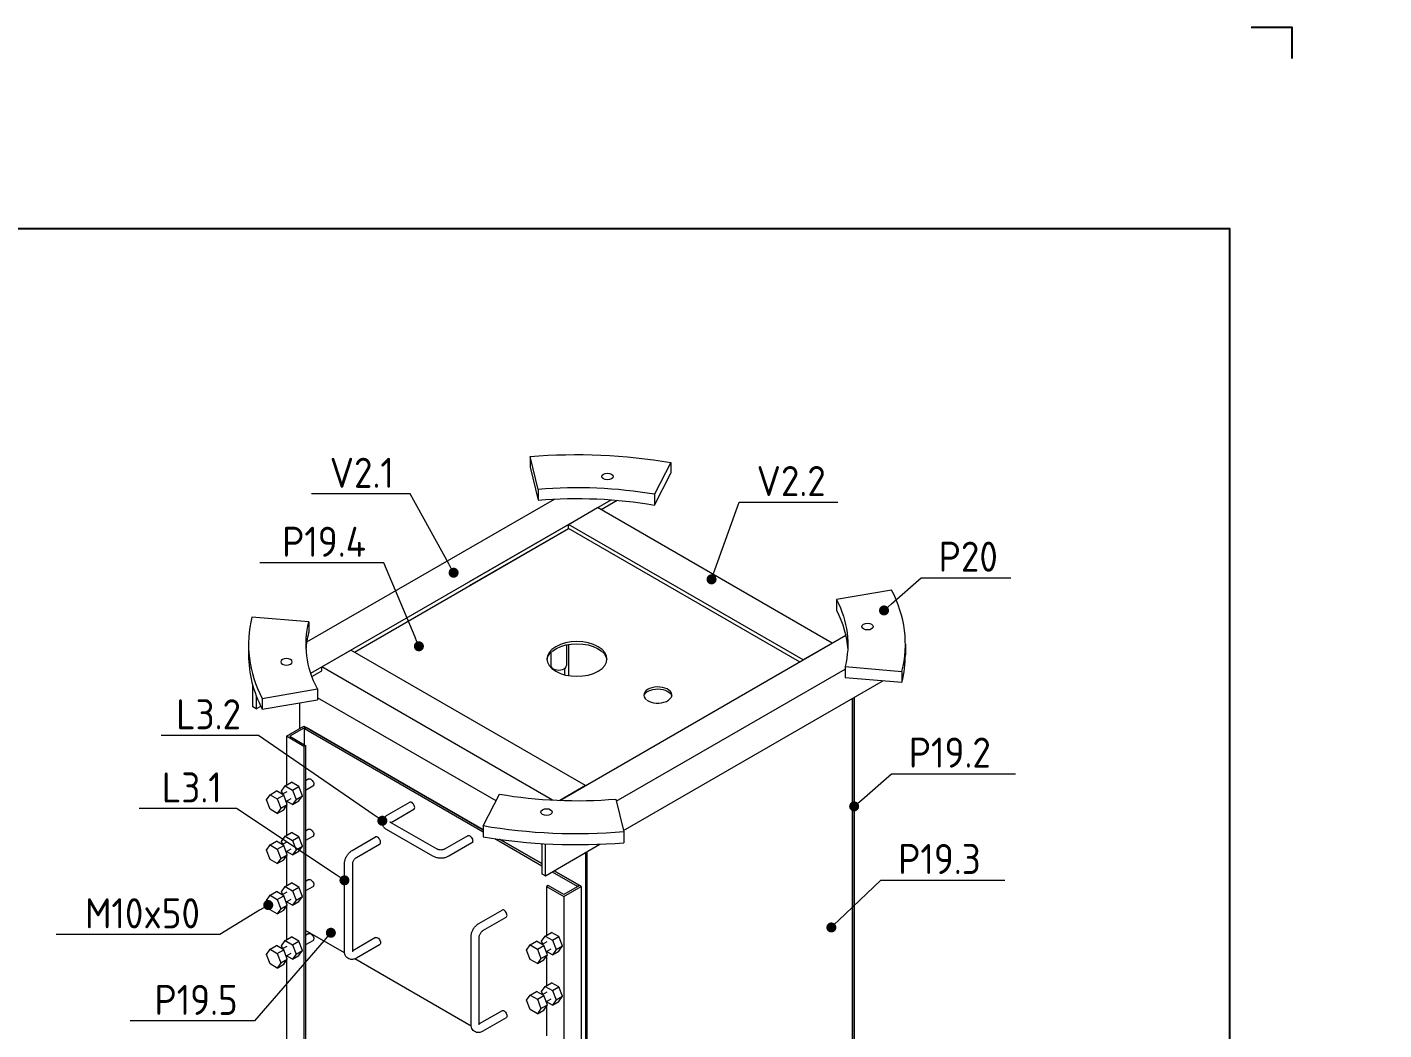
# Model space of a CAD drawing. Header units: millimetres. Extents: x -46397 to 283259, y -8690 to 23983.
# Drawn here: x 198120 to 199474, y 245 to 1245 of the extents above; entities that cross this region are included whole.
import ezdxf
from ezdxf import colors
from ezdxf.entities.mleader import LeaderData, LeaderLine
from ezdxf.math import Vec2, Vec3

# ---------------------------------------------------------------- set-up
doc = ezdxf.new("R2010")
doc.units = ezdxf.units.MM
for name, color, linetype, lineweight in [('Dtext', 255, 'Continuous', 20), ('Net dam Minh', 94, 'Continuous', 18), ('net manh MInh', 160, 'Continuous', 5)]:
    doc.layers.add(name, color=color, linetype=linetype, lineweight=lineweight)
doc.styles.add('Chu va so', font='arial.ttf')
doc.styles.get("Standard").update_dxf_attribs({"font": 'isocp.shx', "width": 0.8})
doc.styles.add('TCVN', font='arial.ttf')

# ---------------------------------------------------------------- blocks, each defined once
blk = doc.blocks.new('_Dot')
at = {"color": 0, "linetype": 'ByBlock', "lineweight": -2}
blk.add_line((-0.5, 0), (-1, 0), dxfattribs=at)
at = {"color": 0, "linetype": 'ByBlock', "const_width": 0.5}
blk.add_lwpolyline([(-0.25, 0, 1), (0.25, 0, 1)], format="xyb", close=True, dxfattribs=at)
blk = doc.blocks.new('drtjhd')
at = {"layer": 'net manh MInh', "color": 2, "extrusion": (4.38941e-17, 0.816497, 0.57735)}
for p, q in [((247324.4, 67879.1, 1.3), (247337.1, 67929.6, 1.3)), ((247337.1, 67929.6, 1.3), (247337.1, 67913.1, 1.3)), ((247120.1, 67920.4, 1.3), (247145.4, 67871.5, 1.3)), ((247120.1, 67920.4, 1.3), (247120.1, 67903.9, 1.3)), ((247145.4, 67855, 1.3), (247120.1, 67903.9, 1.3)), ((247337.1, 67913.1, 1.3), (247324.4, 67862.5, 1.3)), ((247145.4, 67871.5, 1.3), (247145.4, 67855, 1.3)), ((247227.7, 67847.9, 1.3), (247202.6, 67862.3, 1.3)), ((247430.3, 67737.1, 1.3), (247212.1, 67863.1, 1.3)), ((247680.7, 67644.2, 1.3), (247299.6, 67864.2, 1.3)), ((247324.4, 67879.1, 1.3), (247324.4, 67862.5, 1.3)), ((246871.7, 67642.4, 1.3), (247233, 67851, 1.3)), ((247277.7, 67825.2, 1.3), (247233, 67851, 1.3)), ((246916.5, 67616.6, 1.3), (247277.7, 67825.2, 1.3)), ((247674.9, 67595.9, 1.3), (247277.7, 67825.2, 1.3)), ((247277.7, 67819, 1.3), (247277.7, 67825.2, 1.3)), ((246921.8, 67613.5, 1.3), (247277.7, 67819, 1.3)), ((247430.3, 67730.9, 1.3), (247277.7, 67819, 1.3)), ((247607.7, 67628.4, 1.3), (247277.7, 67819, 1.3)), ((246780, 67724.1, 1.3), (246864.9, 67709.5, 1.3)), ((246864.9, 67709.5, 1.3), (246864.9, 67692.9, 1.3)), ((247677.8, 67675, 1.3), (247765.4, 67682.3, 1.3)), ((247677.8, 67675, 1.3), (247677.8, 67658.5, 1.3)), ((247291.4, 67400.1, 1.3), (246850.8, 67654.5, 1.3)), ((246758.9, 67640.6, 1.3), (246758.9, 67624.1, 1.3)), ((246871.7, 67642.4, 1.3), (246916.5, 67616.6, 1.3)), ((247277.7, 67640.3, 1.3), (247277.7, 67592.3, 1.3)), ((247280.9, 67639.7, 1.3), (247280.9, 67607.8, 1.3)), ((247770.6, 67640.6, 1.3), (247770.6, 67624.1, 1.3)), ((247251.8, 67423, 1.3), (247613.1, 67631.5, 1.3)), ((247305, 67627.9, 1.3), (247305, 67607.8, 1.3)), ((247657.8, 67605.7, 1.3), (247613.1, 67631.5, 1.3)), ((246851.7, 67606.1, 1.3), (246764.1, 67598.8, 1.3)), ((246764.1, 67598.8, 1.3), (246764.1, 67582.3, 1.3)), ((246851.7, 67606.1, 1.3), (246851.7, 67589.6, 1.3)), ((247204.3, 67398.8, 1.3), (246851.7, 67602.3, 1.3)), ((247284.1, 67603.1, 1.3), (247284.1, 67593.7, 1.3)), ((247301.8, 67603.1, 1.3), (247301.8, 67601.9, 1.3)), ((247302.5, 67400.6, 1.3), (247657.8, 67605.7, 1.3)), ((247657.8, 67599.5, 1.3), (247657.8, 67605.7, 1.3)), ((247673.1, 67590.7, 1.3), (247657.8, 67599.5, 1.3)), ((246851.7, 67589.6, 1.3), (246764.1, 67582.3, 1.3)), ((247193, 67353.7, 1.3), (246792.8, 67584.7, 1.3)), ((247664.7, 67571.7, 1.3), (247664.7, 67555.2, 1.3)), ((247749.5, 67557.1, 1.3), (247664.7, 67571.7, 1.3)), ((247764.2, 67544.3, 1.3), (247764.2, 67577.7, 1.3)), ((246837.8, 67558.7, 1.3), (246837.8, 66712, 1.3)), ((246840.4, 66710.5, 1.3), (246840.4, 67557.2, 1.3)), ((246840.4, 67557.2, 1.3), (246840.4, 66710.5, 1.3)), ((247389.5, 67399.2, 1.3), (247664.7, 67558.1, 1.3)), ((247749.5, 67540.6, 1.3), (247664.7, 67555.2, 1.3)), ((247691.8, 67510.7, 1.3), (247691.8, 67550.5, 1.3)), ((247749.5, 67557.1, 1.3), (247749.5, 67540.6, 1.3)), ((247758.8, 67561.4, 1.3), (247758.8, 67541.2, 1.3)), ((247758.8, 67541.2, 1.3), (247751.9, 67545.2, 1.3)), ((247758.8, 67541.2, 1.3), (247764.2, 67544.3, 1.3)), ((247409.4, 67354.9, 1.3), (247681.9, 67512.3, 1.3)), ((247681.9, 67512.3, 1.3), (247409.4, 67354.9, 1.3)), ((247684.6, 67510.7, 1.3), (247409.4, 67351.8, 1.3)), ((247684.6, 67510.7, 1.3), (247681.9, 67512.3, 1.3)), ((247685.5, 67514.3, 1.3), (247682.8, 67512.8, 1.3)), ((247685.5, 67514.3, 1.3), (247682.8, 67512.8, 1.3)), ((247682.8, 67512.8, 1.3), (247682.8, 67511.8, 1.3)), ((247682.8, 67512.8, 1.3), (247706.9, 67498.8, 1.3)), ((247682.8, 67512.8, 1.3), (247682.8, 67511.8, 1.3)), ((247684.6, 67486, 1.3), (247684.6, 67510.7, 1.3)), ((247712.3, 67498.8, 1.3), (247685.5, 67514.3, 1.3)), ((247706.9, 67498.8, 1.3), (247682.8, 67484.9, 1.3)), ((247685.5, 67483.3, 1.3), (247712.3, 67498.8, 1.3)), ((247712.3, 67498.8, 1.3), (247712.3, 67423.5, 1.3)), ((247682.8, 67484.9, 1.3), (247682.8, 66787.6, 1.3)), ((247682.8, 67484.9, 1.3), (247685.5, 67483.3, 1.3)), ((247685.5, 67483.3, 1.3), (247685.5, 66786.1, 1.3)), ((247677.9, 67433.1, 1.3), (247682.8, 67430.2, 1.3)), ((247693.3, 67421.6, 1.3), (247704.5, 67428.1, 1.3)), ((247714.3, 67422.4, 1.3), (247704.5, 67428.1, 1.3)), ((247205.1, 67402.1, 1.3), (247192.5, 67351.5, 1.3)), ((247251.8, 67423, 1.3), (247291.4, 67400.1, 1.3)), ((247409.4, 67360.7, 1.3), (247384.1, 67409.7, 1.3)), ((247671.6, 67422.1, 1.3), (247682.8, 67415.6, 1.3)), ((247687.7, 67407.2, 1.3), (247693.3, 67421.6, 1.3)), ((247697.5, 67401.5, 1.3), (247687.7, 67407.2, 1.3)), ((247693.3, 67399.2, 1.3), (247687.7, 67407.2, 1.3)), ((247703.1, 67415.9, 1.3), (247693.3, 67421.6, 1.3)), ((247703.1, 67415.9, 1.3), (247697.5, 67401.5, 1.3)), ((247714.3, 67422.4, 1.3), (247703.1, 67415.9, 1.3)), ((247705.6, 67402.5, 1.3), (247712.7, 67398.3, 1.3)), ((247711, 67393.8, 1.3), (247716.5, 67408.2, 1.3)), ((247711.9, 67413.4, 1.3), (247718.8, 67409.5, 1.3)), ((247719.9, 67414.4, 1.3), (247714.3, 67422.4, 1.3)), ((247716.5, 67408.2, 1.3), (247727.7, 67414.6, 1.3)), ((247726.4, 67402.5, 1.3), (247716.5, 67408.2, 1.3)), ((247718.1, 67409.8, 1.3), (247719.9, 67414.4, 1.3)), ((247726.4, 67402.5, 1.3), (247720.8, 67388.1, 1.3)), ((247737.6, 67408.9, 1.3), (247726.4, 67402.5, 1.3)), ((247737.6, 67408.9, 1.3), (247727.7, 67414.6, 1.3)), ((247743.2, 67401, 1.3), (247737.6, 67408.9, 1.3)), ((247551.2, 67366, 1.3), (247516, 67386.4, 1.3)), ((247558.1, 67376.7, 1.3), (247522.3, 67397.3, 1.3)), ((247703.1, 67393.6, 1.3), (247693.3, 67399.2, 1.3)), ((247697.5, 67401.5, 1.3), (247703.1, 67393.6, 1.3)), ((247703.1, 67393.6, 1.3), (247712.1, 67398.7, 1.3)), ((247720.8, 67388.1, 1.3), (247711, 67393.8, 1.3)), ((247716.5, 67385.8, 1.3), (247711, 67393.8, 1.3)), ((247712.3, 67398.6, 1.3), (247712.3, 67397.2, 1.3)), ((247712.3, 67391.9, 1.3), (247712.3, 67346.1, 1.3)), ((247726.4, 67380.1, 1.3), (247716.5, 67385.8, 1.3)), ((247720.8, 67388.1, 1.3), (247726.4, 67380.1, 1.3)), ((247726.4, 67380.1, 1.3), (247737.6, 67386.6, 1.3)), ((247737.6, 67386.6, 1.3), (247743.2, 67401, 1.3)), ((247409.4, 67360.7, 1.3), (247409.4, 67344.2, 1.3)), ((247480.3, 67325, 1.3), (247551.8, 67366.3, 1.3)), ((247192.5, 67351.5, 1.3), (247192.5, 67335, 1.3)), ((247391.1, 67341.2, 1.3), (247318.9, 67299.6, 1.3)), ((247318.9, 67302.7, 1.3), (247383.9, 67340.2, 1.3)), ((247383.9, 67340.2, 1.3), (247318.9, 67302.7, 1.3)), ((247432.9, 67345.7, 1.3), (247468.7, 67325, 1.3)), ((247486.6, 67314.1, 1.3), (247558.1, 67355.4, 1.3)), ((247610.9, 67323.1, 1.3), (247575.1, 67343.8, 1.3)), ((247671.6, 67344.7, 1.3), (247682.8, 67338.2, 1.3)), ((247677.9, 67355.6, 1.3), (247682.8, 67352.8, 1.3)), ((247687.7, 67329.7, 1.3), (247693.3, 67344.2, 1.3)), ((247693.3, 67344.2, 1.3), (247704.5, 67350.6, 1.3)), ((247703.1, 67338.5, 1.3), (247693.3, 67344.2, 1.3)), ((247714.3, 67344.9, 1.3), (247703.1, 67338.5, 1.3)), ((247714.3, 67344.9, 1.3), (247704.5, 67350.6, 1.3)), ((247719.9, 67337, 1.3), (247714.3, 67344.9, 1.3)), ((247313.5, 67284.1, 1.3), (247229.3, 67332.7, 1.3)), ((247249.1, 66474.5, 1.3), (247249.1, 67321.3, 1.3)), ((247249.1, 66474.5, 1.3), (247249.1, 67321.3, 1.3)), ((247251.8, 67319.7, 1.3), (247251.8, 66473, 1.3)), ((247313.5, 67284.1, 1.3), (247313.5, 67333.4, 1.3)), ((247320.9, 67333.8, 1.3), (247318.9, 67332.6, 1.3)), ((247318.9, 67332.6, 1.3), (247318.9, 67287.2, 1.3)), ((247426.6, 67334.7, 1.3), (247462.4, 67314.1, 1.3)), ((247604.6, 67312.2, 1.3), (247568.8, 67332.8, 1.3)), ((247697.5, 67324.1, 1.3), (247687.7, 67329.7, 1.3)), ((247693.3, 67321.8, 1.3), (247687.7, 67329.7, 1.3)), ((247703.1, 67316.1, 1.3), (247693.3, 67321.8, 1.3)), ((247703.1, 67338.5, 1.3), (247697.5, 67324.1, 1.3)), ((247697.5, 67324.1, 1.3), (247703.1, 67316.1, 1.3)), ((247703.1, 67316.1, 1.3), (247712.1, 67321.3, 1.3)), ((247705.6, 67325, 1.3), (247712.7, 67320.9, 1.3)), ((247711, 67316.3, 1.3), (247716.5, 67330.7, 1.3)), ((247711.9, 67336, 1.3), (247718.8, 67332, 1.3)), ((247712.3, 67321.2, 1.3), (247712.3, 67319.8, 1.3)), ((247716.5, 67330.7, 1.3), (247727.7, 67337.2, 1.3)), ((247726.4, 67325, 1.3), (247716.5, 67330.7, 1.3)), ((247718.1, 67332.4, 1.3), (247719.9, 67337, 1.3)), ((247726.4, 67325, 1.3), (247720.8, 67310.6, 1.3)), ((247737.6, 67331.5, 1.3), (247726.4, 67325, 1.3)), ((247737.6, 67331.5, 1.3), (247727.7, 67337.2, 1.3)), ((247743.2, 67323.6, 1.3), (247737.6, 67331.5, 1.3)), ((247737.6, 67309.1, 1.3), (247743.2, 67323.6, 1.3)), ((247610.3, 67167.9, 1.3), (247610.3, 67302.1, 1.3)), ((247623, 67167.9, 1.3), (247623, 67302.1, 1.3)), ((247720.8, 67310.6, 1.3), (247711, 67316.3, 1.3)), ((247716.5, 67308.4, 1.3), (247711, 67316.3, 1.3)), ((247712.3, 67314.4, 1.3), (247712.3, 67268.6, 1.3)), ((247726.4, 67302.7, 1.3), (247716.5, 67308.4, 1.3)), ((247720.8, 67310.6, 1.3), (247726.4, 67302.7, 1.3)), ((247726.4, 67302.7, 1.3), (247737.6, 67309.1, 1.3)), ((247261.6, 67269.6, 1.3), (247300.1, 67291.8, 1.3)), ((247300.1, 67291.8, 1.3), (247261.6, 67269.6, 1.3)), ((247302.8, 67290.3, 1.3), (247264.3, 67268.1, 1.3)), ((247318.9, 67287.2, 1.3), (247313.5, 67284.1, 1.3)), ((247677.9, 67278.2, 1.3), (247682.8, 67275.4, 1.3)), ((247258.1, 67267.6, 1.3), (247260.8, 67269.1, 1.3)), ((247258.1, 67267.6, 1.3), (247258.1, 66570.3, 1.3)), ((247284.9, 67252.1, 1.3), (247258.1, 67267.6, 1.3)), ((247260.8, 67269.1, 1.3), (247284.9, 67255.2, 1.3)), ((247264.3, 67268.1, 1.3), (247261.6, 67269.6, 1.3)), ((247261.6, 67268.6, 1.3), (247261.6, 67269.6, 1.3)), ((247261.6, 67269.6, 1.3), (247261.6, 67268.6, 1.3)), ((247264.3, 67268.1, 1.3), (247264.3, 67267.1, 1.3)), ((247284.9, 67255.2, 1.3), (247309.1, 67269.1, 1.3)), ((247311.8, 67267.6, 1.3), (247284.9, 67252.1, 1.3)), ((247309.1, 67269.1, 1.3), (247311.8, 67267.6, 1.3)), ((247311.8, 67267.6, 1.3), (247311.8, 67192.3, 1.3)), ((247671.6, 67267.2, 1.3), (247682.8, 67260.7, 1.3)), ((247687.7, 67252.3, 1.3), (247693.3, 67266.7, 1.3)), ((247693.3, 67266.7, 1.3), (247704.5, 67273.2, 1.3)), ((247703.1, 67261, 1.3), (247693.3, 67266.7, 1.3)), ((247703.1, 67261, 1.3), (247697.5, 67246.6, 1.3)), ((247714.3, 67267.5, 1.3), (247703.1, 67261, 1.3)), ((247714.3, 67267.5, 1.3), (247704.5, 67273.2, 1.3)), ((247711.9, 67258.6, 1.3), (247718.8, 67254.6, 1.3)), ((247719.9, 67259.5, 1.3), (247714.3, 67267.5, 1.3)), ((247716.5, 67253.3, 1.3), (247727.7, 67259.7, 1.3)), ((247718.1, 67255, 1.3), (247719.9, 67259.5, 1.3)), ((247737.6, 67254.1, 1.3), (247727.7, 67259.7, 1.3)), ((247284.9, 67252.1, 1.3), (247284.9, 66554.8, 1.3)), ((247697.5, 67246.6, 1.3), (247687.7, 67252.3, 1.3)), ((247693.3, 67244.4, 1.3), (247687.7, 67252.3, 1.3)), ((247703.1, 67238.7, 1.3), (247693.3, 67244.4, 1.3)), ((247697.5, 67246.6, 1.3), (247703.1, 67238.7, 1.3)), ((247703.1, 67238.7, 1.3), (247712.1, 67243.8, 1.3)), ((247705.6, 67247.6, 1.3), (247712.7, 67243.5, 1.3)), ((247711, 67238.9, 1.3), (247716.5, 67253.3, 1.3)), ((247720.8, 67233.2, 1.3), (247711, 67238.9, 1.3)), ((247716.5, 67230.9, 1.3), (247711, 67238.9, 1.3)), ((247712.3, 67243.7, 1.3), (247712.3, 67242.3, 1.3)), ((247712.3, 67237, 1.3), (247712.3, 67185.4, 1.3)), ((247726.4, 67247.6, 1.3), (247716.5, 67253.3, 1.3)), ((247726.4, 67247.6, 1.3), (247720.8, 67233.2, 1.3)), ((247737.6, 67254.1, 1.3), (247726.4, 67247.6, 1.3)), ((247743.2, 67246.1, 1.3), (247737.6, 67254.1, 1.3)), ((247737.6, 67231.7, 1.3), (247743.2, 67246.1, 1.3)), ((247409.6, 67199.6, 1.3), (247373.8, 67220.3, 1.3)), ((247415.9, 67210.6, 1.3), (247380.2, 67231.2, 1.3)), ((247726.4, 67225.2, 1.3), (247716.5, 67230.9, 1.3)), ((247720.8, 67233.2, 1.3), (247726.4, 67225.2, 1.3)), ((247726.4, 67225.2, 1.3), (247737.6, 67231.7, 1.3)), ((247292.8, 67190.3, 1.3), (247303.9, 67196.8, 1.3)), ((247313.8, 67191.1, 1.3), (247303.9, 67196.8, 1.3)), ((247622.8, 67165.2, 1.3), (247682.8, 67199.9, 1.3)), ((247677.9, 67195, 1.3), (247682.8, 67192.1, 1.3)), ((247287.2, 67175.9, 1.3), (247292.8, 67190.3, 1.3)), ((247297, 67170.3, 1.3), (247287.2, 67175.9, 1.3)), ((247292.8, 67168, 1.3), (247287.2, 67175.9, 1.3)), ((247302.6, 67184.7, 1.3), (247292.8, 67190.3, 1.3)), ((247302.6, 67184.7, 1.3), (247297, 67170.3, 1.3)), ((247313.8, 67191.1, 1.3), (247302.6, 67184.7, 1.3)), ((247310.4, 67162.5, 1.3), (247316, 67176.9, 1.3)), ((247311.3, 67182.2, 1.3), (247318.2, 67178.2, 1.3)), ((247319.4, 67183.2, 1.3), (247313.8, 67191.1, 1.3)), ((247316, 67176.9, 1.3), (247327.2, 67183.4, 1.3)), ((247325.8, 67171.2, 1.3), (247316, 67176.9, 1.3)), ((247317.6, 67178.6, 1.3), (247319.4, 67183.2, 1.3)), ((247337, 67177.7, 1.3), (247325.8, 67171.2, 1.3)), ((247337, 67177.7, 1.3), (247327.2, 67183.4, 1.3)), ((247342.6, 67169.7, 1.3), (247337, 67177.7, 1.3)), ((247415.4, 67055.4, 1.3), (247415.4, 67189.6, 1.3)), ((247428, 67055.4, 1.3), (247428, 67189.6, 1.3)), ((247568.8, 67177.9, 1.3), (247604.6, 67157.3, 1.3)), ((247575.1, 67188.9, 1.3), (247610.3, 67168.5, 1.3)), ((247671.6, 67184, 1.3), (247682.8, 67177.5, 1.3)), ((247687.7, 67169.1, 1.3), (247693.3, 67183.5, 1.3)), ((247693.3, 67183.5, 1.3), (247704.5, 67189.9, 1.3)), ((247703.1, 67177.8, 1.3), (247693.3, 67183.5, 1.3)), ((247703.1, 67177.8, 1.3), (247697.5, 67163.4, 1.3)), ((247714.3, 67184.3, 1.3), (247703.1, 67177.8, 1.3)), ((247714.3, 67184.3, 1.3), (247704.5, 67189.9, 1.3)), ((247711.9, 67175.3, 1.3), (247718.8, 67171.4, 1.3)), ((247719.9, 67176.3, 1.3), (247714.3, 67184.3, 1.3)), ((247716.5, 67170.1, 1.3), (247727.7, 67176.5, 1.3)), ((247718.1, 67171.7, 1.3), (247719.9, 67176.3, 1.3)), ((247737.6, 67170.8, 1.3), (247727.7, 67176.5, 1.3)), ((247302.6, 67162.3, 1.3), (247292.8, 67168, 1.3)), ((247297, 67170.3, 1.3), (247302.6, 67162.3, 1.3)), ((247302.6, 67162.3, 1.3), (247311.5, 67167.5, 1.3)), ((247305, 67171.2, 1.3), (247312.2, 67167.1, 1.3)), ((247320.3, 67156.8, 1.3), (247310.4, 67162.5, 1.3)), ((247316, 67154.6, 1.3), (247310.4, 67162.5, 1.3)), ((247311.8, 67167.3, 1.3), (247311.8, 67166, 1.3)), ((247311.8, 67160.6, 1.3), (247311.8, 67114.8, 1.3)), ((247325.8, 67148.9, 1.3), (247316, 67154.6, 1.3)), ((247325.8, 67171.2, 1.3), (247320.3, 67156.8, 1.3)), ((247320.3, 67156.8, 1.3), (247325.8, 67148.9, 1.3)), ((247325.8, 67148.9, 1.3), (247337, 67155.3, 1.3)), ((247337, 67155.3, 1.3), (247342.6, 67169.7, 1.3)), ((247427.8, 67052.7, 1.3), (247607, 67156.1, 1.3)), ((247697.5, 67163.4, 1.3), (247687.7, 67169.1, 1.3)), ((247693.3, 67161.1, 1.3), (247687.7, 67169.1, 1.3)), ((247703.1, 67155.5, 1.3), (247693.3, 67161.1, 1.3)), ((247697.5, 67163.4, 1.3), (247703.1, 67155.5, 1.3)), ((247703.1, 67155.5, 1.3), (247712.1, 67160.6, 1.3)), ((247705.6, 67164.4, 1.3), (247712.7, 67160.2, 1.3)), ((247711, 67155.7, 1.3), (247716.5, 67170.1, 1.3)), ((247720.8, 67150, 1.3), (247711, 67155.7, 1.3)), ((247716.5, 67147.7, 1.3), (247711, 67155.7, 1.3)), ((247712.3, 67160.5, 1.3), (247712.3, 67159.1, 1.3)), ((247712.3, 67153.8, 1.3), (247712.3, 66801.6, 1.3)), ((247726.4, 67164.4, 1.3), (247716.5, 67170.1, 1.3)), ((247726.4, 67164.4, 1.3), (247720.8, 67150, 1.3)), ((247737.6, 67170.8, 1.3), (247726.4, 67164.4, 1.3)), ((247743.2, 67162.9, 1.3), (247737.6, 67170.8, 1.3)), ((247737.6, 67148.5, 1.3), (247743.2, 67162.9, 1.3)), ((247726.4, 67142, 1.3), (247716.5, 67147.7, 1.3)), ((247720.8, 67150, 1.3), (247726.4, 67142, 1.3)), ((247726.4, 67142, 1.3), (247737.6, 67148.5, 1.3)), ((247287.2, 67098.5, 1.3), (247292.8, 67112.9, 1.3)), ((247292.8, 67112.9, 1.3), (247303.9, 67119.4, 1.3)), ((247302.6, 67107.2, 1.3), (247292.8, 67112.9, 1.3)), ((247313.8, 67113.7, 1.3), (247302.6, 67107.2, 1.3)), ((247313.8, 67113.7, 1.3), (247303.9, 67119.4, 1.3)), ((247319.4, 67105.7, 1.3), (247313.8, 67113.7, 1.3)), ((247297, 67092.8, 1.3), (247287.2, 67098.5, 1.3)), ((247292.8, 67090.5, 1.3), (247287.2, 67098.5, 1.3)), ((247302.6, 67084.9, 1.3), (247292.8, 67090.5, 1.3)), ((247302.6, 67107.2, 1.3), (247297, 67092.8, 1.3)), ((247297, 67092.8, 1.3), (247302.6, 67084.9, 1.3)), ((247302.6, 67084.9, 1.3), (247311.5, 67090, 1.3)), ((247305, 67093.8, 1.3), (247312.2, 67089.7, 1.3)), ((247310.4, 67085.1, 1.3), (247316, 67099.5, 1.3)), ((247311.3, 67104.7, 1.3), (247318.2, 67100.8, 1.3)), ((247311.8, 67089.9, 1.3), (247311.8, 67088.5, 1.3)), ((247316, 67099.5, 1.3), (247327.2, 67105.9, 1.3)), ((247325.8, 67093.8, 1.3), (247316, 67099.5, 1.3)), ((247317.6, 67101.1, 1.3), (247319.4, 67105.7, 1.3)), ((247325.8, 67093.8, 1.3), (247320.3, 67079.4, 1.3)), ((247337, 67100.3, 1.3), (247325.8, 67093.8, 1.3)), ((247337, 67100.3, 1.3), (247327.2, 67105.9, 1.3)), ((247342.6, 67092.3, 1.3), (247337, 67100.3, 1.3)), ((247337, 67077.9, 1.3), (247342.6, 67092.3, 1.3)), ((247320.3, 67079.4, 1.3), (247310.4, 67085.1, 1.3)), ((247316, 67077.1, 1.3), (247310.4, 67085.1, 1.3)), ((247311.8, 67083.2, 1.3), (247311.8, 67037.4, 1.3)), ((247325.8, 67071.4, 1.3), (247316, 67077.1, 1.3)), ((247320.3, 67079.4, 1.3), (247325.8, 67071.4, 1.3)), ((247325.8, 67071.4, 1.3), (247337, 67077.9, 1.3)), ((247380.2, 67076.3, 1.3), (247415.4, 67056, 1.3)), ((247373.8, 67065.4, 1.3), (247409.6, 67044.7, 1.3))]:
    blk.add_line(p, q, dxfattribs=at)
at = {"layer": 'net manh MInh', "color": 2}
for centre, major_axis, start_param, end_param in [((247264.8, 67640.6, 1.3), (-505.9, 0), -1.71421, -1.280839), ((247264.8, 67624.1, 1.3), (-417.3, 0), -1.71421, -1.28084), ((247264.8, 67640.6, 1.3), (-417.3, 0), -0.289957, 0.143414), ((247264.8, 67624.1, 1.3), (-417.3, 0), -0.289957, -0.034291), ((247264.8, 67640.6, 1.3), (417.3, 0), -0.289957, 0.143414), ((246817.2, 67667.7, 1.3), (8.85, 0), -5.497787, 0.785398), ((247264.8, 67624.1, 1.3), (417.3, 0), 0.034291, 0.143414), ((247264.8, 67614.8, 1.3), (46.2, 0), 0.058151, 3.083442), ((247140.2, 67559.3), (-21.5, 0), -3.006065, -0.12511), ((247674.7, 67427.6, 1.3), (3.16, 5.48), 0, 3.141593), ((247311.7, 67382.2, 1.3), (8.85, 0), -5.497787, 0.785398), ((247264.8, 67640.6, 1.3), (505.9, 0), -1.71421, -1.280839), ((247429.8, 67340.2, 1.3), (3.16, 5.48), 0, 3.141593), ((247674.7, 67350.1, 1.3), (3.16, 5.48), 0, 3.141593), ((247674.7, 67272.7, 1.3), (3.16, 5.48), 0, 3.141593), ((247674.7, 67189.5, 1.3), (3.16, 5.48), 0, 3.141593), ((247571.9, 67183.4, 1.3), (3.16, 5.48), 0, 3.141593), ((247377, 67070.8, 1.3), (3.16, 5.48), 0, 3.141593)]:
    blk.add_ellipse(centre, major_axis=major_axis, ratio=0.57735, start_param=start_param, end_param=end_param, dxfattribs=at)
at = {"layer": 'net manh MInh', "color": 2, "extrusion": (-4.97664e-16, -4.76976e-32, -1)}
for centre in [(247217.8, 67899, 1.3), (247712.3, 67613.5, 1.3)]:
    blk.add_ellipse(centre, major_axis=(8.85, 0), ratio=0.57735, start_param=-0.785398, end_param=5.497787, dxfattribs=at)
at = {"layer": 'net manh MInh', "color": 2, "extrusion": (-5.38391e-16, -1.75577e-16, -1)}
blk.add_ellipse((247264.8, 67640.6, 1.3), major_axis=(417.3, 0), ratio=0.57735, start_param=-1.860753, end_param=-1.427383, dxfattribs=at)
at = {"layer": 'net manh MInh', "color": 2, "extrusion": (-5.74904e-16, -2.30101e-30, -1)}
blk.add_ellipse((247264.8, 67640.6, 1.3), major_axis=(-505.9, 0), ratio=0.57735, start_param=-0.143414, end_param=0.289957, dxfattribs=at)
at = {"layer": 'net manh MInh', "color": 2, "extrusion": (-6.96564e-16, -5.2673e-16, -1)}
blk.add_ellipse((247264.8, 67640.6, 1.3), major_axis=(505.9, 0), ratio=0.57735, start_param=-0.143414, end_param=0.289957, dxfattribs=at)
at = {"layer": 'net manh MInh', "color": 2, "extrusion": (-5.8178e-16, 3.47508e-29, -1)}
blk.add_ellipse((247264.8, 67617.9, 1.3), major_axis=(-46.2, 0), ratio=0.57735, start_param=-0.785398, end_param=5.497787, dxfattribs=at)
at = {"layer": 'net manh MInh', "color": 2, "extrusion": (-4.17816e-16, -8.77883e-17, -1)}
blk.add_ellipse((247264.8, 67624.1, 1.3), major_axis=(-505.9, 0), ratio=0.57735, start_param=-0.143414, end_param=0, dxfattribs=at)
at = {"layer": 'net manh MInh', "color": 2, "extrusion": (-4.96542e-16, -2.63365e-16, -1)}
blk.add_ellipse((247264.8, 67624.1, 1.3), major_axis=(505.9, 0), ratio=0.57735, start_param=0, end_param=0.289957, dxfattribs=at)
at = {"layer": 'net manh MInh', "color": 2, "extrusion": (-4.07777e-16, -1.75577e-16, -1)}
blk.add_ellipse((247292.9, 67607.8, 1.3), major_axis=(12, 0), ratio=0.57735, start_param=0, end_param=3.141593, dxfattribs=at)
at = {"layer": 'net manh MInh', "color": 2, "extrusion": (-5.50152e-16, 1.75577e-16, -1)}
blk.add_ellipse((247140.2, 67562.4), major_axis=(-21.5, 0), ratio=0.57735, start_param=-2.474115, end_param=3.770556, dxfattribs=at)
at = {"layer": 'net manh MInh', "color": 2, "extrusion": (-5.79532e-16, -4.87991e-31, -1)}
blk.add_ellipse((247264.8, 67640.6, 1.3), major_axis=(-417.3, 0), ratio=0.57735, start_param=-1.860753, end_param=-1.427383, dxfattribs=at)
at = {"layer": 'net manh MInh', "color": 2, "extrusion": (-1.02363e-15, -1.72199e-17, -1)}
blk.add_ellipse((247519.2, 67391.8, 1.3), major_axis=(3.16, 5.48), ratio=0.57735, start_param=-2.356194, end_param=0, dxfattribs=at)
at = {"layer": 'net manh MInh', "color": 2, "extrusion": (-6.25857e-16, 5.72313e-17, -1)}
blk.add_ellipse((247519.2, 67391.8, 1.3), major_axis=(-3.16, -5.48), ratio=0.57735, start_param=0, end_param=0.785398, dxfattribs=at)
at = {"layer": 'net manh MInh', "color": 2, "extrusion": (-3.40897e-16, -1.75577e-16, -1)}
blk.add_ellipse((247264.8, 67624.1, 1.3), major_axis=(-505.9, 0), ratio=0.57735, start_param=-1.860753, end_param=-1.427383, dxfattribs=at)
at = {"layer": 'net manh MInh', "color": 2, "extrusion": (-7.34017e-16, 2.21046e-16, -1)}
for centre in [(247571.9, 67338.3, 1.3), (247377, 67225.7, 1.3)]:
    blk.add_ellipse(centre, major_axis=(-3.16, -5.48), ratio=0.57735, start_param=0, end_param=3.141593, dxfattribs=at)
at = {"layer": 'net manh MInh', "color": 2}
for points, knots in [([(247551.8, 67366.3, 1.3), (247552.1, 67366.5, 1.3), (247552.3, 67366.7, 1.3), (247552.5, 67366.9, 1.3), (247552.6, 67366.9, 1.3), (247552.6, 67366.9, 1.3)], [4.712389, 4.712389, 4.712389, 4.712389, 4.9191126, 4.9191126, 5.0928775, 5.0928775, 5.0928775, 5.0928775]), ([(247558.1, 67355.4, 1.3), (247559.5, 67356.2, 1.3), (247560.9, 67357.2, 1.3), (247563.1, 67359.7, 1.3), (247564, 67361.2, 1.3), (247564.9, 67364.2, 1.3), (247565.1, 67365.6, 1.3), (247564.8, 67368.3, 1.3), (247564.5, 67369.5, 1.3), (247563.3, 67371.9, 1.3), (247562.5, 67373, 1.3), (247560.6, 67375, 1.3), (247559.4, 67375.9, 1.3), (247558.1, 67376.7, 1.3)], [4.712389, 4.712389, 4.712389, 4.712389, 5.026548, 5.026548, 5.32384, 5.32384, 5.549174, 5.549174, 5.76259, 5.76259, 6.004599, 6.004599, 6.283185, 6.283185, 6.283185, 6.283185]), ([(247468.7, 67325, 1.3), (247469, 67324.9, 1.3), (247469.3, 67324.7, 1.3), (247470.3, 67324.4, 1.3), (247470.8, 67324.2, 1.3), (247472, 67323.9, 1.3), (247472.7, 67323.8, 1.3), (247474.2, 67323.7, 1.3), (247474.9, 67323.7, 1.3), (247476.4, 67323.8, 1.3), (247477.1, 67324, 1.3), (247478.4, 67324.2, 1.3), (247478.9, 67324.4, 1.3), (247479.7, 67324.8, 1.3), (247480, 67324.9, 1.3), (247480.3, 67325, 1.3)], [3.141593, 3.141593, 3.141593, 3.141593, 3.348316, 3.348316, 3.571778, 3.571778, 3.810832, 3.810832, 4.058807, 4.058807, 4.306471, 4.306471, 4.544135, 4.544135, 4.712389, 4.712389, 4.712389, 4.712389]), ([(247623, 67302.1, 1.3), (247623, 67303.8, 1.3), (247622.8, 67305.5, 1.3), (247622, 67308.7, 1.3), (247621.4, 67310.3, 1.3), (247620, 67313.4, 1.3), (247619.1, 67314.9, 1.3), (247617.2, 67317.7, 1.3), (247616, 67319, 1.3), (247613.6, 67321.3, 1.3), (247612.3, 67322.3, 1.3), (247610.9, 67323.1, 1.3)], [3.141593, 3.141593, 3.141593, 3.141593, 3.455752, 3.455752, 3.769911, 3.769911, 4.08407, 4.08407, 4.39823, 4.39823, 4.712389, 4.712389, 4.712389, 4.712389]), ([(247462.4, 67314.1, 1.3), (247463.8, 67313.3, 1.3), (247465.3, 67312.6, 1.3), (247468.5, 67311.7, 1.3), (247470.2, 67311.4, 1.3), (247473.6, 67311.1, 1.3), (247475.3, 67311.1, 1.3), (247478.7, 67311.4, 1.3), (247480.4, 67311.7, 1.3), (247483.6, 67312.6, 1.3), (247485.1, 67313.3, 1.3), (247486.6, 67314.1, 1.3)], [3.141593, 3.141593, 3.141593, 3.141593, 3.455752, 3.455752, 3.769911, 3.769911, 4.08407, 4.08407, 4.39823, 4.39823, 4.712389, 4.712389, 4.712389, 4.712389]), ([(247610.3, 67302.1, 1.3), (247610.3, 67302.5, 1.3), (247610.3, 67302.9, 1.3), (247610.1, 67303.8, 1.3), (247610, 67304.4, 1.3), (247609.6, 67305.6, 1.3), (247609.4, 67306.2, 1.3), (247608.7, 67307.5, 1.3), (247608.3, 67308.2, 1.3), (247607.5, 67309.4, 1.3), (247607.1, 67310, 1.3), (247606.2, 67310.9, 1.3), (247605.7, 67311.3, 1.3), (247605.1, 67311.8, 1.3), (247604.8, 67312, 1.3), (247604.6, 67312.2, 1.3)], [3.141593, 3.141593, 3.141593, 3.141593, 3.348316, 3.348316, 3.571778, 3.571778, 3.810832, 3.810832, 4.058807, 4.058807, 4.306471, 4.306471, 4.544135, 4.544135, 4.712389, 4.712389, 4.712389, 4.712389]), ([(247415.4, 67189.6, 1.3), (247415.4, 67189.9, 1.3), (247415.4, 67190.3, 1.3), (247415.2, 67191.3, 1.3), (247415.1, 67191.9, 1.3), (247414.7, 67193, 1.3), (247414.4, 67193.7, 1.3), (247413.8, 67195, 1.3), (247413.4, 67195.6, 1.3), (247412.6, 67196.9, 1.3), (247412.1, 67197.4, 1.3), (247411.2, 67198.4, 1.3), (247410.8, 67198.8, 1.3), (247410.1, 67199.3, 1.3), (247409.8, 67199.5, 1.3), (247409.6, 67199.6, 1.3)], [3.141593, 3.141593, 3.141593, 3.141593, 3.348316, 3.348316, 3.571778, 3.571778, 3.810832, 3.810832, 4.058807, 4.058807, 4.306471, 4.306471, 4.544135, 4.544135, 4.712389, 4.712389, 4.712389, 4.712389]), ([(247428, 67189.6, 1.3), (247428, 67191.3, 1.3), (247427.8, 67192.9, 1.3), (247427, 67196.2, 1.3), (247426.5, 67197.8, 1.3), (247425, 67200.8, 1.3), (247424.2, 67202.3, 1.3), (247422.2, 67205.1, 1.3), (247421.1, 67206.4, 1.3), (247418.7, 67208.7, 1.3), (247417.4, 67209.7, 1.3), (247415.9, 67210.6, 1.3)], [3.141593, 3.141593, 3.141593, 3.141593, 3.455752, 3.455752, 3.769911, 3.769911, 4.08407, 4.08407, 4.39823, 4.39823, 4.712389, 4.712389, 4.712389, 4.712389]), ([(247604.6, 67157.3, 1.3), (247606, 67156.4, 1.3), (247607.5, 67155.8, 1.3), (247610.8, 67155.1, 1.3), (247612.6, 67155.1, 1.3), (247615.6, 67155.8, 1.3), (247616.9, 67156.4, 1.3), (247619, 67157.9, 1.3), (247620, 67158.8, 1.3), (247621.5, 67161, 1.3), (247622, 67162.3, 1.3), (247622.8, 67165, 1.3), (247623, 67166.4, 1.3), (247623, 67167.9, 1.3)], [1.570796, 1.570796, 1.570796, 1.570796, 1.884956, 1.884956, 2.182247, 2.182247, 2.407581, 2.407581, 2.620997, 2.620997, 2.863007, 2.863007, 3.141593, 3.141593, 3.141593, 3.141593]), ([(247610.2, 67167, 1.3), (247610.2, 67167, 1.3), (247610.2, 67167, 1.3), (247610.2, 67167.1, 1.3), (247610.3, 67167.2, 1.3), (247610.3, 67167.6, 1.3), (247610.3, 67167.7, 1.3), (247610.3, 67167.9, 1.3)], [2.7611041, 2.7611041, 2.7611041, 2.7611041, 2.831046, 2.831046, 3.0374961, 3.0374961, 3.1415927, 3.1415927, 3.1415927, 3.1415927]), ([(247409.6, 67044.7, 1.3), (247411, 67043.9, 1.3), (247412.6, 67043.3, 1.3), (247415.9, 67042.6, 1.3), (247417.6, 67042.5, 1.3), (247420.6, 67043.2, 1.3), (247421.9, 67043.8, 1.3), (247424.1, 67045.3, 1.3), (247425, 67046.3, 1.3), (247426.5, 67048.4, 1.3), (247427.1, 67049.7, 1.3), (247427.9, 67052.4, 1.3), (247428, 67053.9, 1.3), (247428, 67055.4, 1.3)], [1.570796, 1.570796, 1.570796, 1.570796, 1.884956, 1.884956, 2.182247, 2.182247, 2.407581, 2.407581, 2.620997, 2.620997, 2.863007, 2.863007, 3.141593, 3.141593, 3.141593, 3.141593]), ([(247415.3, 67054.4, 1.3), (247415.3, 67054.4, 1.3), (247415.3, 67054.4, 1.3), (247415.3, 67054.5, 1.3), (247415.3, 67054.7, 1.3), (247415.4, 67055, 1.3), (247415.4, 67055.2, 1.3), (247415.4, 67055.4, 1.3)], [2.7611041, 2.7611041, 2.7611041, 2.7611041, 2.831046, 2.831046, 3.0374961, 3.0374961, 3.1415927, 3.1415927, 3.1415927, 3.1415927])]:
    blk.add_open_spline(points, degree=3, knots=knots, dxfattribs=at)
blk = doc.blocks.new('*U1830')
at = {"lineweight": 25, "elevation": -0.2}
blk.add_lwpolyline([(5570.6, 3855.2), (5615.3, 3855.2), (5615.3, 3820.6)], dxfattribs=at)
at = {"lineweight": 25}
blk.add_lwpolyline([(0, 0), (5547, 0), (5547, 3633.6), (0, 3633.6)], close=True, dxfattribs=at)
at = {"layer": 'Dtext', "ltscale": 0.1}
for tag, p, height, style in [('REV_3', (4229.8, 1364.8), 24.2, 'TCVN'), ('FOR_APPROVAL3', (4471.4, 1363.1, -0.2), 29, 'TCVN'), ('REV_2', (4229.8, 1274.6), 24.2, 'TCVN'), ('FOR_APPROVAL2', (4471.4, 1272.9, -0.2), 29, 'TCVN'), ('REV_1', (4229.8, 1184.4), 24.2, 'TCVN'), ('FOR_APPROVAL1', (4471.4, 1182.7, -0.2), 29, 'TCVN'), ('REV_0', (4229.8, 1094.2), 24.2, 'TCVN'), ('NGUOI_VE', (4728.8, 1092.9, -0.2), 29, 'TCVN'), ('NGUOI_KIEM_2', (4985, 1092.9, -0.2), 29, 'TCVN'), ('NGUOI_DUYET', (5294.5, 1092.9, -0.2), 29, 'TCVN'), ('1.1_A4', (5310, 55, -0.2), 29, 'Chu va so'), ('A4_A4', (5406.5, 55, -0.2), 29, 'Chu va so'), ('REV.', (5485.9, 55, -0.2), 29, 'Chu va so')]:
    blk.add_attdef(tag, p, '', height=height, dxfattribs=dict(at, style=style))
for tag, p, height, style, width in [('NGAY_REV03', (4291, 1363.1, -0.2), 25.1, 'TCVN', 0.95), ('NGAY_REV02', (4291, 1272.9, -0.2), 25.1, 'TCVN', 0.95), ('NGAY_REV01', (4291, 1182.7, -0.2), 25.1, 'TCVN', 0.95), ('NGAY_REV0', (4291, 1092.5, -0.2), 25.1, 'TCVN', 0.95), ('DWD.NO', (4288.8, 23.5, -0.2), 38.7, 'Chu va so', 0.85)]:
    blk.add_attdef(tag, p, '', height=height, dxfattribs=dict(at, style=style, width=width))
at = {"layer": 'Dtext', "lineweight": 25, "ltscale": 0.1, "style": 'Chu va so'}
for tag, p, height in [('PROJECT_CODE', (4568.2, 454.2), 58), ('TITLE1', (4317.1, 346.4, -0.2), 38.7), ('TITLE2', (4317.1, 255.5, -0.2), 38.7), ('TITLE3', (4317.1, 165.3, -0.2), 38.7)]:
    blk.add_attdef(tag, p, '', height=height, dxfattribs=at)

msp = doc.modelspace()

# ---------------------------------------------------------------- block references
at = {"layer": 'Net dam Minh', "xscale": -0.6478069457606809, "yscale": 0.6478069457606809, "zscale": 0.6478069457606809}
msp.add_blockref('drtjhd', (358848.98, -43188.46), dxfattribs=at)

# ---------------------------------------------------------------- leaders
at = {"color": 1}
ml = msp.add_multileader_mtext('Standard', dxfattribs=at)
ml.set_content('{\\Fisocp|c0;V2.1}', color=1, style='Chu va so')
ml.set_leader_properties(color=3, lineweight=9)
ml.set_arrow_properties(name='DOT')
ml.build(insert=Vec2(0, 0))
ml.multileader.update_dxf_attribs({"text_left_attachment_type": 5, "text_right_attachment_type": 5, "dogleg_length": 17.33, "arrow_head_size": 10})
ctx = ml.context
ctx.base_point, ctx.char_height, ctx.arrow_head_size, ctx.landing_gap_size, ctx.plane_origin = Vec3(198422.36, 779.61, -0.02), 30, 10, 0.039, Vec3(198111.19, -641.13, -0.02)
ctx.left_attachment, ctx.right_attachment = 5, 5
notes = []
notes.append((ctx, [(0, (1, 1, 0), (198502.77, 779.61, -0.02), (-1, 0), 17.33, [(0, [(198546.04, 700.93, -0.02)], 0, [])])]))
ctx.mtext.insert, ctx.mtext.flow_direction = Vec3(198422.4, 815.62, -0.02), 5
ml = msp.add_multileader_mtext('Standard', dxfattribs=at)
ml.set_content('{\\Fisocp|c0;V2.2}', color=1, style='Chu va so')
ml.set_leader_properties(color=3, lineweight=9)
ml.set_arrow_properties(name='DOT')
ml.build(insert=Vec2(0, 0))
ml.multileader.update_dxf_attribs({"text_left_attachment_type": 5, "text_right_attachment_type": 5, "dogleg_length": 17.33, "arrow_head_size": 10})
ctx = ml.context
ctx.base_point, ctx.char_height, ctx.arrow_head_size, ctx.landing_gap_size, ctx.plane_origin = Vec3(198848.34, 771.39, -0.02), 30, 10, 0.039, Vec3(198560.6, -657.79, -0.02)
ctx.left_attachment, ctx.right_attachment = 5, 5
notes.append((ctx, [(1, (1, 1, 0), (198831.01, 771.39, -0.02), (1, 0), 17.33, [(0, [(198803.42, 694.3, -0.02)], 0, [])])]))
ctx.mtext.insert, ctx.mtext.flow_direction = Vec3(198848.38, 807.39, -0.02), 5
at = {"color": 3, "ltscale": 5}
ml = msp.add_multileader_mtext('Standard', dxfattribs=at)
ml.set_content('{\\fArial|b0|i0|c0|p34;Khoan lỗ %%C10 cho cùm ống DN200 (theo thực tế)}', color=3)
ml.set_leader_properties(lineweight=9)
ml.set_arrow_properties(name='DOT')
ml.build(insert=Vec2(0, 0))
ml.multileader.update_dxf_attribs({"has_dogleg": 0, "text_left_attachment_type": 5, "text_right_attachment_type": 6, "dogleg_length": 0.1, "arrow_head_size": 17.4, "scale": 300})
ctx = ml.context
ctx.base_point, ctx.scale, ctx.char_height, ctx.arrow_head_size, ctx.landing_gap_size, ctx.plane_origin = Vec3(148509.96, 665.28), 300, 24, 17.4, 18, Vec3(149312.43, -378.76)
ctx.left_attachment, ctx.right_attachment = 5, 6
notes.append((ctx, [(0, (1, 1, 0), (148878.33, 716.29), (-1, 0), 30, [(0, [(149054.42, 441.35)], 0, [])])]))
ctx.mtext.insert, ctx.mtext.width, ctx.mtext.flow_direction = Vec3(148527.96, 747.35), 309.9931, 5
at = {"color": 1}
ml = msp.add_multileader_mtext('Standard', dxfattribs=at)
ml.set_content('{\\Fisocp|c0;P19.4}', color=1, style='Chu va so')
ml.set_leader_properties(color=3, lineweight=9)
ml.set_arrow_properties(name='DOT')
ml.build(insert=Vec2(0, 0))
ml.multileader.update_dxf_attribs({"text_left_attachment_type": 5, "text_right_attachment_type": 5, "dogleg_length": 17.33, "arrow_head_size": 10})
ctx = ml.context
ctx.base_point, ctx.char_height, ctx.arrow_head_size, ctx.landing_gap_size, ctx.plane_origin = Vec3(198374.85, 710.81, 0.83), 30, 10, 0.039, Vec3(198071.47, -709.93, 0.83)
ctx.left_attachment, ctx.right_attachment = 5, 5
notes.append((ctx, [(0, (1, 1, 0), (198476.36, 710.81, 0.83), (-1, 0), 17.33, [(0, [(198511.4, 627.53, 0.83)], 0, [])])]))
ctx.mtext.insert, ctx.mtext.flow_direction = Vec3(198374.89, 746.81, 0.83), 5
ml = msp.add_multileader_mtext('Standard', dxfattribs=at)
ml.set_content('{\\Fisocp|c0;P20}', color=1, style='Chu va so')
ml.set_leader_properties(color=3, lineweight=9)
ml.set_arrow_properties(name='DOT')
ml.build(insert=Vec2(0, 0))
ml.multileader.update_dxf_attribs({"text_left_attachment_type": 5, "text_right_attachment_type": 5, "dogleg_length": 17.33, "arrow_head_size": 10})
ctx = ml.context
ctx.base_point, ctx.char_height, ctx.arrow_head_size, ctx.landing_gap_size, ctx.plane_origin = Vec3(199030.02, 695.91, 0.86), 30, 10, 0.039, Vec3(198802.49, -874.78, 0.86)
ctx.left_attachment, ctx.right_attachment = 5, 5
notes.append((ctx, [(1, (1, 1, 0), (199012.69, 695.91, 0.86), (1, 0), 17.33, [(0, [(198975.55, 663.28, 0.86)], 0, [])])]))
ctx.mtext.insert, ctx.mtext.flow_direction = Vec3(199030.06, 731.92, 0.86), 5
at = {"color": 3, "ltscale": 5}
ml = msp.add_multileader_mtext('Standard', dxfattribs=at)
ml.set_content('{\\fArial|b0|i0|c0|p34;Khoan lỗ %%C10 cho cùm ống DN100 (theo thực tế)}', color=3)
ml.set_leader_properties(lineweight=9)
ml.set_arrow_properties(name='DOT')
ml.build(insert=Vec2(0, 0))
ml.multileader.update_dxf_attribs({"has_dogleg": 0, "text_left_attachment_type": 5, "text_right_attachment_type": 6, "dogleg_length": 0.1, "arrow_head_size": 17.4, "scale": 300})
ctx = ml.context
ctx.base_point, ctx.scale, ctx.char_height, ctx.arrow_head_size, ctx.landing_gap_size, ctx.plane_origin = Vec3(149602.55, 578.05), 300, 24, 17.4, 18, Vec3(149253.66, -389.59)
ctx.left_attachment, ctx.right_attachment = 5, 6
notes.append((ctx, [(0, (1, 1, 0), (149572.55, 578.05), (1, 0), 30, [(0, [(149511.66, 430.53)], 0, [])])]))
ctx.mtext.insert, ctx.mtext.width, ctx.mtext.flow_direction = Vec3(149620.55, 660.13), 306.4046, 5
at = {"color": 1}
ml = msp.add_multileader_mtext('Standard', dxfattribs=at)
ml.set_content('{\\Fisocp|c0;L3.2}', color=1, style='Chu va so')
ml.set_leader_properties(color=3, lineweight=9)
ml.set_arrow_properties(name='DOT')
ml.build(insert=Vec2(0, 0))
ml.multileader.update_dxf_attribs({"text_left_attachment_type": 5, "text_right_attachment_type": 5, "dogleg_length": 17.33, "arrow_head_size": 10})
ctx = ml.context
ctx.base_point, ctx.char_height, ctx.arrow_head_size, ctx.landing_gap_size, ctx.plane_origin = Vec3(198269.11, 538.67, 0.83), 30, 10, 0.039, Vec3(197998.06, -1178.34, 0.83)
ctx.left_attachment, ctx.right_attachment = 5, 5
notes.append((ctx, [(0, (1, 1, 0), (198351.32, 538.67, 0.83), (-1, 0), 17.33, [(0, [(198474.91, 453.53, 0.83)], 0, [])])]))
ctx.mtext.insert, ctx.mtext.flow_direction = Vec3(198269.15, 574.68, 0.83), 5
ml = msp.add_multileader_mtext('Standard', dxfattribs=at)
ml.set_content('{\\Fisocp|c0;P19.2}', color=1, style='Chu va so')
ml.set_leader_properties(color=3, lineweight=9)
ml.set_arrow_properties(name='DOT')
ml.build(insert=Vec2(0, 0))
ml.multileader.update_dxf_attribs({"text_left_attachment_type": 5, "text_right_attachment_type": 5, "dogleg_length": 17.33, "arrow_head_size": 10})
ctx = ml.context
ctx.base_point, ctx.char_height, ctx.arrow_head_size, ctx.landing_gap_size, ctx.plane_origin = Vec3(199000.23, 500.45, 0.86), 30, 10, 0.039, Vec3(198772.7, -1070.23, 0.86)
ctx.left_attachment, ctx.right_attachment = 5, 5
notes.append((ctx, [(1, (1, 1, 0), (198982.9, 500.45, 0.86), (1, 0), 17.33, [(0, [(198945.76, 467.82, 0.86)], 0, [])])]))
ctx.mtext.insert, ctx.mtext.flow_direction = Vec3(199000.26, 536.48, 0.86), 5
ml = msp.add_multileader_mtext('Standard', dxfattribs=at)
ml.set_content('{\\Fisocp|c0;L3.1}', color=1, style='Chu va so')
ml.set_leader_properties(color=3, lineweight=9)
ml.set_arrow_properties(name='DOT')
ml.build(insert=Vec2(0, 0))
ml.multileader.update_dxf_attribs({"text_left_attachment_type": 5, "text_right_attachment_type": 5, "dogleg_length": 17.33, "arrow_head_size": 10})
ctx = ml.context
ctx.base_point, ctx.char_height, ctx.arrow_head_size, ctx.landing_gap_size, ctx.plane_origin = Vec3(198254.87, 465.72, 0.83), 30, 10, 0.039, Vec3(197998.06, -1248.12, 0.83)
ctx.left_attachment, ctx.right_attachment = 5, 5
notes.append((ctx, [(0, (1, 1, 0), (198329.28, 465.72, 0.83), (-1, 0), 17.33, [(0, [(198437.1, 394.05, 0.83)], 0, [])])]))
ctx.mtext.insert, ctx.mtext.flow_direction = Vec3(198254.91, 501.72, 0.83), 5
ml = msp.add_multileader_mtext('Standard', dxfattribs=at)
ml.set_content('{\\Fisocp|c0;P19.3}', color=1, style='Chu va so')
ml.set_leader_properties(color=3, lineweight=9)
ml.set_arrow_properties(name='DOT')
ml.build(insert=Vec2(0, 0))
ml.multileader.update_dxf_attribs({"text_left_attachment_type": 5, "text_right_attachment_type": 5, "dogleg_length": 17.33, "arrow_head_size": 10})
ctx = ml.context
ctx.base_point, ctx.char_height, ctx.arrow_head_size, ctx.landing_gap_size, ctx.plane_origin = Vec3(198989.62, 394.35, -0.02), 30, 10, 0.039, Vec3(198749.94, -1191.01, -0.02)
ctx.left_attachment, ctx.right_attachment = 5, 5
notes.append((ctx, [(1, (1, 1, 0), (198972.29, 394.35, -0.02), (1, 0), 17.33, [(0, [(198923.01, 347.04, -0.02)], 0, [])])]))
ctx.mtext.insert, ctx.mtext.flow_direction = Vec3(198989.66, 430.35, -0.02), 5
ml = msp.add_multileader_mtext('Standard', dxfattribs=at)
ml.set_content('{\\Fisocp|c0;M10x50}', color=1, style='Chu va so')
ml.set_leader_properties(color=3, lineweight=9)
ml.set_arrow_properties(name='DOT')
ml.build(insert=Vec2(0, 0))
ml.multileader.update_dxf_attribs({"text_left_attachment_type": 5, "text_right_attachment_type": 5, "dogleg_length": 17.33, "arrow_head_size": 10})
ctx = ml.context
ctx.base_point, ctx.char_height, ctx.arrow_head_size, ctx.landing_gap_size, ctx.plane_origin = Vec3(198178.23, 340.18, -0.02), 30, 10, 0.039, Vec3(197944.51, -1089, -0.02)
ctx.left_attachment, ctx.right_attachment = 5, 5
notes.append((ctx, [(0, (1, 1, 0), (198312.66, 340.18, -0.02), (-1, 0), 17.33, [(0, [(198361.06, 369.37, -0.02)], 0, [])])]))
ctx.mtext.insert, ctx.mtext.flow_direction = Vec3(198178.27, 376.18, -0.02), 5
ml = msp.add_multileader_mtext('Standard', dxfattribs=at)
ml.set_content('{\\Fisocp|c0;P19.5}', color=1, style='Chu va so')
ml.set_leader_properties(color=3, lineweight=9)
ml.set_arrow_properties(name='DOT')
ml.build(insert=Vec2(0, 0))
ml.multileader.update_dxf_attribs({"text_left_attachment_type": 5, "text_right_attachment_type": 5, "dogleg_length": 17.33, "arrow_head_size": 10})
ctx = ml.context
ctx.base_point, ctx.char_height, ctx.arrow_head_size, ctx.landing_gap_size, ctx.plane_origin = Vec3(198247.44, 253.79, -0.02), 30, 10, 0.039, Vec3(198018.11, -1331.57, -0.02)
ctx.left_attachment, ctx.right_attachment = 5, 5
notes.append((ctx, [(0, (1, 1, 0), (198347.19, 253.79, -0.02), (-1, 0), 17.33, [(0, [(198423.54, 341.75, -0.02)], 0, [])])]))
ctx.mtext.insert, ctx.mtext.flow_direction = Vec3(198247.48, 289.79, -0.02), 5
for ctx, leaders in notes:
    for number, flags, end, landing, length, lines in leaders:
        leader = LeaderData()
        leader.index, (leader.has_last_leader_line, leader.has_dogleg_vector, leader.attachment_direction) = number, flags
        leader.last_leader_point, leader.dogleg_vector, leader.dogleg_length = Vec3(end), Vec3(landing), length
        for number, points, colour, breaks in lines:
            line = LeaderLine()
            line.index, line.vertices, line.color, line.breaks = number, Vec3.list(points), colors.encode_raw_color(colour), breaks
            leader.lines.append(line)
        ctx.leaders.append(leader)

# ---------------------------------------------------------------- next in the draw order: block references
at = {"xscale": 0.9084576280678549, "yscale": 0.9084576280678549, "zscale": 0.9084576280678549}
msp.add_blockref('*U1830', (194281.38, -2257.04, -0.15), dxfattribs=at)

doc.saveas('drawing.dxf')
